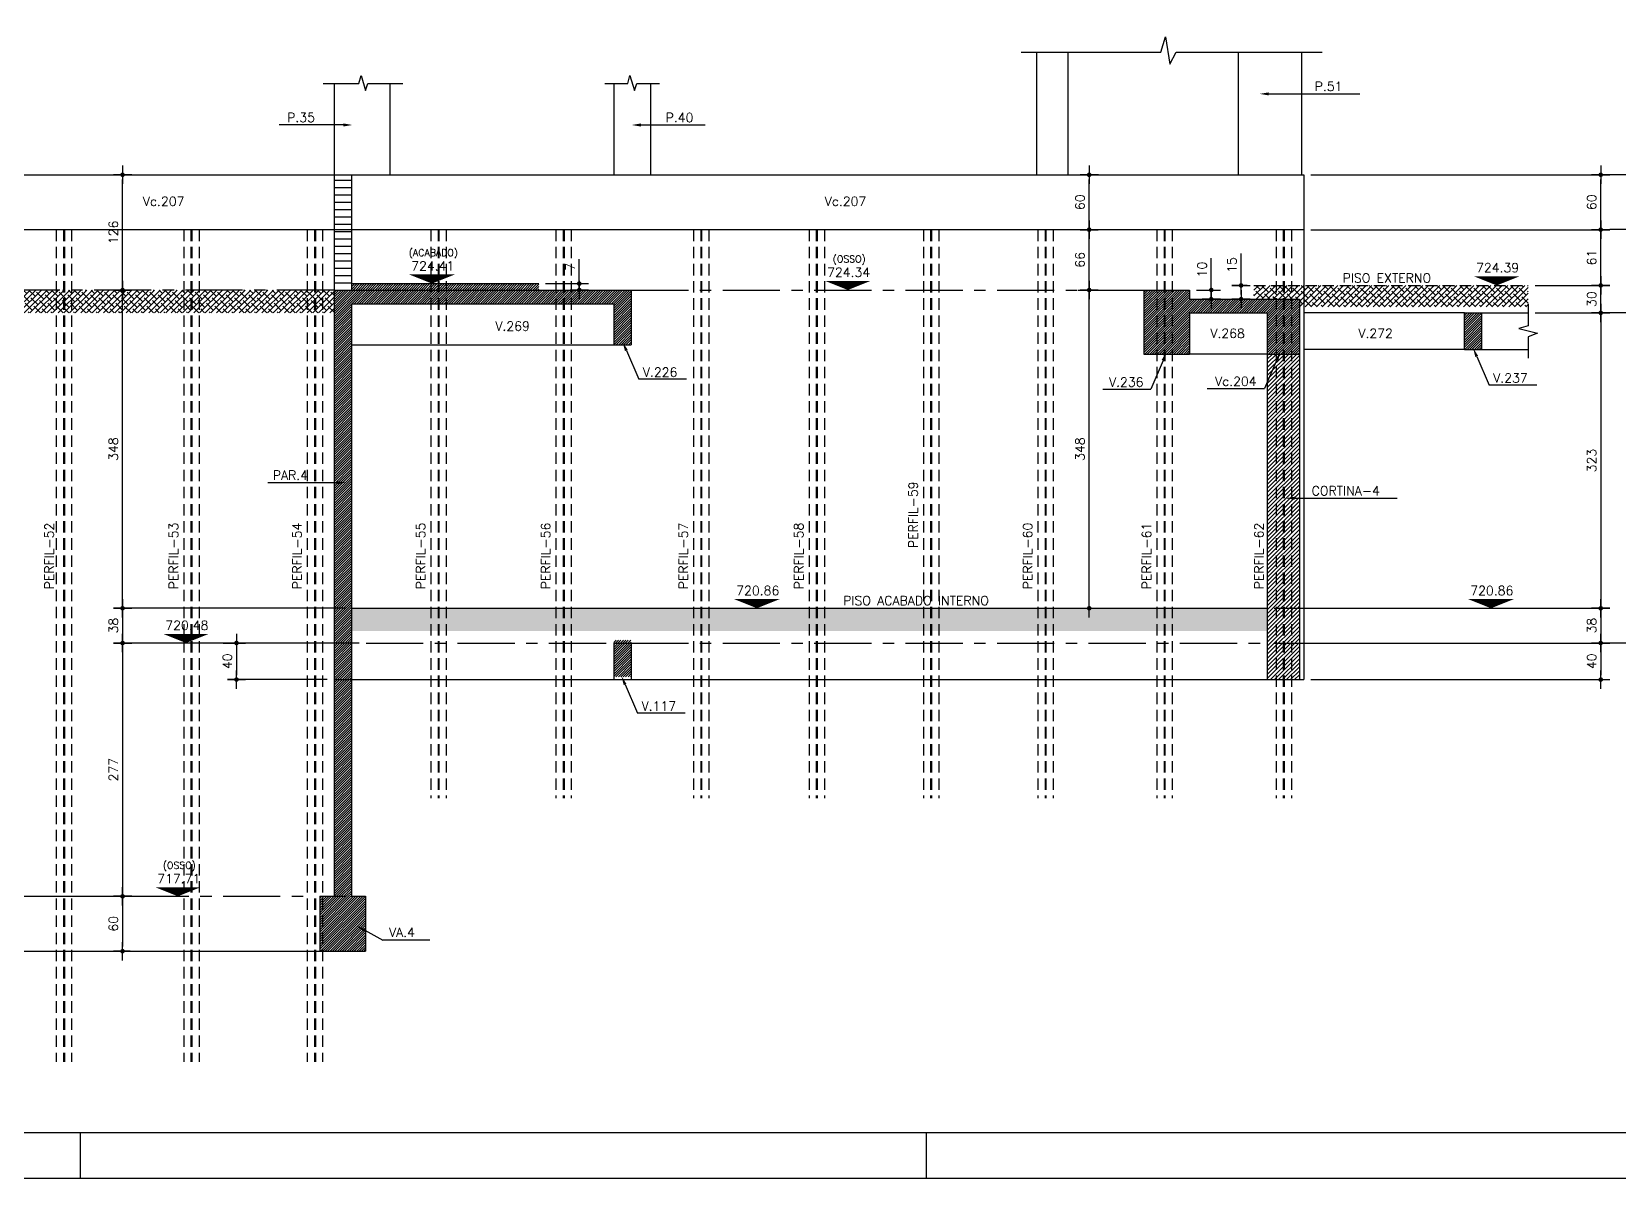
# Model space of a CAD drawing. Header units: inches. Extents: x 0 to 5940, y 0 to 4205.
# Drawn here: x 2187 to 3921, y 0 to 1254 of the extents above; entities that cross this region are included whole.
import ezdxf
from ezdxf.enums import TextEntityAlignment as Align

# ---------------------------------------------------------------- set-up
doc = ezdxf.new("R2010")
doc.units = ezdxf.units.IN
doc.header["$LTSCALE"] = 50
doc.header["$MEASUREMENT"] = 0
doc.linetypes.add('CENTER', pattern=[2, 1.25, -0.25, 0.25, -0.25])
doc.linetypes.add('HIDDEN', pattern=[0.375, 0.25, -0.125])
for name, color, linetype in [('ATERRO', 253, 'Continuous'), ('COTA', 6, 'Continuous'), ('FOLHA', 7, 'Continuous'), ('NIVEL', 3, 'Continuous'), ('TEXTO', 3, 'Continuous'), ('TEXTO_PERFIL', 4, 'Continuous'), ('VISTAS', 2, 'Continuous')]:
    doc.layers.add(name, color=color, linetype=linetype)
doc.styles.add('060CL', font='simplex.shx', dxfattribs={"height": 11.25})
doc.styles.add('ROMANS', font='romans.shx')
doc.dimstyles.new('COTA_50', dxfattribs={"dimscale": 5, "dimtxt": 2, "dimasz": 1, "dimexe": 2, "dimexo": 1.5, "dimgap": 1, "dimtad": 1, "dimzin": 12, "dimdsep": 46, "dimtxsty": 'ROMANS', "dimblk1": 'COTA', "dimblk2": 'COTA', "dimsah": 1, "dimcen": -4, "dimdle": 1.5, "dimclrd": 6, "dimclre": 6, "dimclrt": 3, "dimadec": 0, "dimazin": 0, "dimtfac": 1, "dimtofl": 0, "dimtmove": 0, "dimatfit": 3, "dimldrblk": 'COTA', "dimfxl": 1, "dimtolj": 1, "dimtzin": 12, "dimarcsym": 0})
pattern_1 = [(45, (-2437.6536, 4841.7864), (-1.3258252, 1.3258252), [])]

# ---------------------------------------------------------------- blocks, each defined once
blk = doc.blocks.new('COTA')
at = {"layer": 'COTA'}
for p, q in [((2, 0), (-2, 0)), ((0, -2), (0, 2))]:
    blk.add_line(p, q, dxfattribs=at)
at = {"layer": 'COTA', "const_width": 0.5}
blk.add_lwpolyline([(-0.25, 0, 1), (0.25, 0, 1)], format="xyb", close=True, dxfattribs=at)
blk = doc.blocks.new('*D41')
at = {"layer": 'COTA', "color": 6, "lineweight": -2, "transparency": 16777216}
for p, q in [((3830.4, 976.3), (3912.3, 976.3)), ((3902.3, 951.3), (3902.3, 971.3)), ((3830.4, 946.3), (3912.3, 946.3))]:
    blk.add_line(p, q, dxfattribs=at)
at = {"layer": 'Defpoints', "color": 0, "transparency": 16777216}
for p in [(3822.9, 976.3), (3902.3, 976.3), (3822.9, 946.3)]:
    blk.add_point(p, dxfattribs=at)
at = {"layer": 'COTA', "color": 6, "lineweight": -2, "transparency": 16777216, "xscale": 5, "yscale": 5, "zscale": 5}
for p, rotation in [((3902.3, 976.3), 90), ((3902.3, 946.3), 270)]:
    blk.add_blockref('COTA', p, dxfattribs=dict(at, rotation=rotation))
at = {"layer": 'COTA', "color": 3, "transparency": 16777216, "insert": (3892.3, 961.3), "char_height": 10, "attachment_point": 5, "rotation": 90, "style": 'ROMANS'}
blk.add_mtext('\\A1;30', dxfattribs=at)
blk = doc.blocks.new('*D42')
at = {"layer": 'COTA', "color": 6, "lineweight": -2, "transparency": 16777216}
for p, q in [((3830.4, 946.3), (3912.3, 946.3)), ((3902.3, 941.3), (3902.3, 628.3)), ((3545.2, 623.3), (3912.3, 623.3))]:
    blk.add_line(p, q, dxfattribs=at)
at = {"layer": 'Defpoints', "color": 0, "transparency": 16777216}
for p in [(3822.9, 946.3), (3537.7, 623.3), (3902.3, 623.3)]:
    blk.add_point(p, dxfattribs=at)
at = {"layer": 'COTA', "color": 6, "lineweight": -2, "transparency": 16777216, "xscale": 5, "yscale": 5, "zscale": 5}
for p, rotation in [((3902.3, 946.3), 90), ((3902.3, 623.3), 270)]:
    blk.add_blockref('COTA', p, dxfattribs=dict(at, rotation=rotation))
at = {"layer": 'COTA', "color": 3, "transparency": 16777216, "insert": (3892.3, 784.8), "char_height": 10, "attachment_point": 5, "rotation": 90, "style": 'ROMANS'}
blk.add_mtext('\\A1;323', dxfattribs=at)
blk = doc.blocks.new('*D43')
at = {"layer": 'COTA', "color": 6, "lineweight": -2, "transparency": 16777216}
for p, q in [((3545.2, 623.3), (3912.3, 623.3)), ((3902.3, 618.3), (3902.3, 590.3)), ((3545.2, 585.3), (3912.3, 585.3))]:
    blk.add_line(p, q, dxfattribs=at)
at = {"layer": 'Defpoints', "color": 0, "transparency": 16777216}
for p in [(3537.7, 623.3), (3537.7, 585.3), (3902.3, 585.3)]:
    blk.add_point(p, dxfattribs=at)
at = {"layer": 'COTA', "color": 6, "lineweight": -2, "transparency": 16777216, "xscale": 5, "yscale": 5, "zscale": 5}
for p, rotation in [((3902.3, 623.3), 90), ((3902.3, 585.3), 270)]:
    blk.add_blockref('COTA', p, dxfattribs=dict(at, rotation=rotation))
at = {"layer": 'COTA', "color": 3, "transparency": 16777216, "insert": (3892.3, 604.3), "char_height": 10, "attachment_point": 5, "rotation": 90, "style": 'ROMANS'}
blk.add_mtext('\\A1;38', dxfattribs=at)
blk = doc.blocks.new('*D44')
at = {"layer": 'COTA', "color": 6, "lineweight": -2, "transparency": 16777216}
for p, q in [((3545.2, 585.3), (3912.3, 585.3)), ((3902.3, 580.3), (3902.3, 550.3)), ((3585.2, 545.3), (3912.3, 545.3))]:
    blk.add_line(p, q, dxfattribs=at)
at = {"layer": 'Defpoints', "color": 0, "transparency": 16777216}
for p in [(3537.7, 585.3), (3577.7, 545.3), (3902.3, 545.3)]:
    blk.add_point(p, dxfattribs=at)
at = {"layer": 'COTA', "color": 6, "lineweight": -2, "transparency": 16777216, "xscale": 5, "yscale": 5, "zscale": 5}
for p, rotation in [((3902.3, 585.3), 90), ((3902.3, 545.3), 270)]:
    blk.add_blockref('COTA', p, dxfattribs=dict(at, rotation=rotation))
at = {"layer": 'COTA', "color": 3, "transparency": 16777216, "insert": (3892.3, 565.3), "char_height": 10, "attachment_point": 5, "rotation": 90, "style": 'ROMANS'}
blk.add_mtext('\\A1;40', dxfattribs=at)
blk = doc.blocks.new('*D45')
at = {"layer": 'COTA', "color": 6, "lineweight": -2, "transparency": 16777216}
for p, q in [((3476.4, 976.3), (3476.4, 1006.1)), ((3460.2, 971.3), (3486.4, 971.3)), ((3476.4, 956.3), (3476.4, 951.3)), ((3477.9, 961.3), (3486.4, 961.3))]:
    blk.add_line(p, q, dxfattribs=at)
at = {"layer": 'Defpoints', "color": 0, "transparency": 16777216}
for p in [(3452.7, 971.3), (3470.4, 961.3), (3476.4, 971.3)]:
    blk.add_point(p, dxfattribs=at)
at = {"layer": 'COTA', "color": 6, "lineweight": -2, "transparency": 16777216, "xscale": 5, "yscale": 5, "zscale": 5}
for p, rotation in [((3476.4, 971.3), 270), ((3476.4, 961.3), 90)]:
    blk.add_blockref('COTA', p, dxfattribs=dict(at, rotation=rotation))
at = {"layer": 'COTA', "color": 3, "transparency": 16777216, "insert": (3466.4, 993.7), "char_height": 10, "attachment_point": 5, "rotation": 90, "style": 'ROMANS'}
blk.add_mtext('\\A1;10', dxfattribs=at)
blk = doc.blocks.new('*D50')
at = {"layer": 'COTA', "color": 6, "lineweight": -2, "transparency": 16777216}
for p, q in [((3509, 981.3), (3509, 1011.1)), ((3515.6, 976.3), (3499, 976.3)), ((3509, 956.3), (3509, 951.3)), ((3515.7, 961.3), (3519, 961.3))]:
    blk.add_line(p, q, dxfattribs=at)
at = {"layer": 'Defpoints', "color": 0, "transparency": 16777216}
for p in [(3509, 976.3), (3523.1, 976.3), (3508.2, 961.3)]:
    blk.add_point(p, dxfattribs=at)
at = {"layer": 'COTA', "color": 6, "lineweight": -2, "transparency": 16777216, "xscale": 5, "yscale": 5, "zscale": 5}
for p, rotation in [((3509, 976.3), 270), ((3509, 961.3), 90)]:
    blk.add_blockref('COTA', p, dxfattribs=dict(at, rotation=rotation))
at = {"layer": 'COTA', "color": 3, "transparency": 16777216, "insert": (3499, 998.7), "char_height": 10, "attachment_point": 5, "rotation": 90, "style": 'ROMANS'}
blk.add_mtext('\\A1;15', dxfattribs=at)
blk = doc.blocks.new('*D51')
at = {"layer": 'COTA', "color": 6, "lineweight": -2, "transparency": 16777216}
for p, q in [((3330.7, 971.3), (3352.9, 971.3)), ((3342.9, 628.3), (3342.9, 966.3)), ((3330.7, 623.3), (3352.9, 623.3))]:
    blk.add_line(p, q, dxfattribs=at)
at = {"layer": 'Defpoints', "color": 0, "transparency": 16777216}
for p in [(3323.2, 971.3), (3342.9, 971.3), (3323.2, 623.3)]:
    blk.add_point(p, dxfattribs=at)
at = {"layer": 'COTA', "color": 6, "lineweight": -2, "transparency": 16777216, "xscale": 5, "yscale": 5, "zscale": 5}
for p, rotation in [((3342.9, 971.3), 90), ((3342.9, 623.3), 270)]:
    blk.add_blockref('COTA', p, dxfattribs=dict(at, rotation=rotation))
at = {"layer": 'COTA', "color": 3, "transparency": 16777216, "insert": (3332.9, 797.3), "char_height": 10, "attachment_point": 5, "rotation": 90, "style": 'ROMANS'}
blk.add_mtext('\\A1;348', dxfattribs=at)
blk = doc.blocks.new('*D52')
at = {"layer": 'COTA', "color": 6, "lineweight": -2, "transparency": 16777216}
for p, q in [((3347.6, 1037.3), (3332.9, 1037.3)), ((3342.9, 976.3), (3342.9, 1032.3)), ((3347.6, 971.3), (3332.9, 971.3))]:
    blk.add_line(p, q, dxfattribs=at)
at = {"layer": 'Defpoints', "color": 0, "transparency": 16777216}
for p in [(3342.9, 1037.3), (3355.1, 1037.3), (3355.1, 971.3)]:
    blk.add_point(p, dxfattribs=at)
at = {"layer": 'COTA', "color": 6, "lineweight": -2, "transparency": 16777216, "xscale": 5, "yscale": 5, "zscale": 5}
for p, rotation in [((3342.9, 1037.3), 90), ((3342.9, 971.3), 270)]:
    blk.add_blockref('COTA', p, dxfattribs=dict(at, rotation=rotation))
at = {"layer": 'COTA', "color": 3, "transparency": 16777216, "insert": (3332.9, 1004.3), "char_height": 10, "attachment_point": 5, "rotation": 90, "style": 'ROMANS'}
blk.add_mtext('\\A1;66', dxfattribs=at)
blk = doc.blocks.new('*D53')
at = {"layer": 'COTA', "color": 6, "lineweight": -2, "transparency": 16777216}
for p, q in [((3353, 1097.3), (3332.9, 1097.3)), ((3342.9, 1042.3), (3342.9, 1092.3)), ((3353, 1037.3), (3332.9, 1037.3))]:
    blk.add_line(p, q, dxfattribs=at)
at = {"layer": 'Defpoints', "color": 0, "transparency": 16777216}
for p in [(3342.9, 1097.3), (3360.5, 1097.3), (3360.5, 1037.3)]:
    blk.add_point(p, dxfattribs=at)
at = {"layer": 'COTA', "color": 6, "lineweight": -2, "transparency": 16777216, "xscale": 5, "yscale": 5, "zscale": 5}
for p, rotation in [((3342.9, 1097.3), 90), ((3342.9, 1037.3), 270)]:
    blk.add_blockref('COTA', p, dxfattribs=dict(at, rotation=rotation))
at = {"layer": 'COTA', "color": 3, "transparency": 16777216, "insert": (3332.9, 1067.3), "char_height": 10, "attachment_point": 5, "rotation": 90, "style": 'ROMANS'}
blk.add_mtext('\\A1;60', dxfattribs=at)
blk = doc.blocks.new('*D46')
at = {"layer": 'COTA', "color": 6, "lineweight": -2, "transparency": 16777216}
for p, q in [((3585.2, 1037.3), (3912.3, 1037.3)), ((3902.3, 981.3), (3902.3, 1032.3)), ((3830.4, 976.3), (3912.3, 976.3))]:
    blk.add_line(p, q, dxfattribs=at)
at = {"layer": 'Defpoints', "color": 0, "transparency": 16777216}
for p in [(3577.7, 1037.3), (3902.3, 1037.3), (3822.9, 976.3)]:
    blk.add_point(p, dxfattribs=at)
at = {"layer": 'COTA', "color": 6, "lineweight": -2, "transparency": 16777216, "xscale": 5, "yscale": 5, "zscale": 5}
for p, rotation in [((3902.3, 1037.3), 90), ((3902.3, 976.3), 270)]:
    blk.add_blockref('COTA', p, dxfattribs=dict(at, rotation=rotation))
at = {"layer": 'COTA', "color": 3, "transparency": 16777216, "insert": (3892.3, 1006.8), "char_height": 10, "attachment_point": 5, "rotation": 90, "style": 'ROMANS'}
blk.add_mtext('\\A1;61', dxfattribs=at)
blk = doc.blocks.new('*D47')
at = {"layer": 'COTA', "color": 6, "lineweight": -2, "transparency": 16777216}
for p, q in [((3585.2, 1097.3), (3912.3, 1097.3)), ((3902.3, 1042.3), (3902.3, 1092.3)), ((3585.2, 1037.3), (3912.3, 1037.3))]:
    blk.add_line(p, q, dxfattribs=at)
at = {"layer": 'Defpoints', "color": 0, "transparency": 16777216}
for p in [(3577.7, 1097.3), (3902.3, 1097.3), (3577.7, 1037.3)]:
    blk.add_point(p, dxfattribs=at)
at = {"layer": 'COTA', "color": 6, "lineweight": -2, "transparency": 16777216, "xscale": 5, "yscale": 5, "zscale": 5}
for p, rotation in [((3902.3, 1097.3), 90), ((3902.3, 1037.3), 270)]:
    blk.add_blockref('COTA', p, dxfattribs=dict(at, rotation=rotation))
at = {"layer": 'COTA', "color": 3, "transparency": 16777216, "insert": (3892.3, 1067.3), "char_height": 10, "attachment_point": 5, "rotation": 90, "style": 'ROMANS'}
blk.add_mtext('\\A1;60', dxfattribs=at)
blk = doc.blocks.new('*D103')
at = {"layer": 'COTA', "color": 6, "lineweight": -2, "transparency": 16777216}
for p, q in [((2785.3, 983.3), (2785.3, 1005)), ((2748.5, 978.3), (2795.3, 978.3)), ((2777.8, 971.3), (2775.3, 971.3)), ((2785.3, 966.3), (2785.3, 961.3))]:
    blk.add_line(p, q, dxfattribs=at)
at = {"layer": 'Defpoints', "color": 0, "transparency": 16777216}
for p in [(2741, 978.3), (2785.3, 978.3), (2785.3, 971.3)]:
    blk.add_point(p, dxfattribs=at)
at = {"layer": 'COTA', "color": 6, "lineweight": -2, "transparency": 16777216, "xscale": 5, "yscale": 5, "zscale": 5}
for p, rotation in [((2785.3, 978.3), 270), ((2785.3, 971.3), 90)]:
    blk.add_blockref('COTA', p, dxfattribs=dict(at, rotation=rotation))
at = {"layer": 'COTA', "color": 3, "transparency": 16777216, "insert": (2775.3, 996.6), "char_height": 10, "attachment_point": 5, "rotation": 90, "style": 'ROMANS'}
blk.add_mtext('\\A1;7', dxfattribs=at)
blk = doc.blocks.new('*D131')
at = {"layer": 'COTA', "color": 6, "lineweight": -2, "transparency": 16777216}
for p, q in [((2529.3, 623.3), (2275.9, 623.3)), ((2285.9, 618.3), (2285.9, 590.3)), ((2544.7, 585.3), (2275.9, 585.3))]:
    blk.add_line(p, q, dxfattribs=at)
at = {"layer": 'Defpoints', "color": 0, "transparency": 16777216}
for p in [(2536.8, 623.3), (2285.9, 585.3), (2552.2, 585.3)]:
    blk.add_point(p, dxfattribs=at)
at = {"layer": 'COTA', "color": 6, "lineweight": -2, "transparency": 16777216, "xscale": 5, "yscale": 5, "zscale": 5}
for p, rotation in [((2285.9, 623.3), 90), ((2285.9, 585.3), 270)]:
    blk.add_blockref('COTA', p, dxfattribs=dict(at, rotation=rotation))
at = {"layer": 'COTA', "color": 3, "transparency": 16777216, "insert": (2275.9, 604.3), "char_height": 10, "attachment_point": 5, "rotation": 90, "style": 'ROMANS'}
blk.add_mtext('\\A1;38', dxfattribs=at)
blk = doc.blocks.new('*D132')
at = {"layer": 'COTA', "color": 6, "lineweight": -2, "transparency": 16777216}
for p, q in [((2396, 585.3), (2420.5, 585.3)), ((2410.5, 580.3), (2410.5, 550.3)), ((2509.7, 545.3), (2400.5, 545.3))]:
    blk.add_line(p, q, dxfattribs=at)
at = {"layer": 'Defpoints', "color": 0, "transparency": 16777216}
for p in [(2388.5, 585.3), (2410.5, 545.3), (2517.2, 545.3)]:
    blk.add_point(p, dxfattribs=at)
at = {"layer": 'COTA', "color": 6, "lineweight": -2, "transparency": 16777216, "xscale": 5, "yscale": 5, "zscale": 5}
for p, rotation in [((2410.5, 585.3), 90), ((2410.5, 545.3), 270)]:
    blk.add_blockref('COTA', p, dxfattribs=dict(at, rotation=rotation))
at = {"layer": 'COTA', "color": 3, "transparency": 16777216, "insert": (2400.5, 565.3), "char_height": 10, "attachment_point": 5, "rotation": 90, "style": 'ROMANS'}
blk.add_mtext('\\A1;40', dxfattribs=at)
blk = doc.blocks.new('*D148')
at = {"layer": 'COTA', "color": 6, "lineweight": -2, "transparency": 16777216}
for p, q in [((2297.4, 585.3), (2275.9, 585.3)), ((2285.9, 580.3), (2285.9, 313.3)), ((2074.2, 308.3), (2295.9, 308.3))]:
    blk.add_line(p, q, dxfattribs=at)
at = {"layer": 'Defpoints', "color": 0, "transparency": 16777216}
for p in [(2304.9, 585.3), (2066.7, 308.3), (2285.9, 308.3)]:
    blk.add_point(p, dxfattribs=at)
at = {"layer": 'COTA', "color": 6, "lineweight": -2, "transparency": 16777216, "xscale": 5, "yscale": 5, "zscale": 5}
for p, rotation in [((2285.9, 585.3), 90), ((2285.9, 308.3), 270)]:
    blk.add_blockref('COTA', p, dxfattribs=dict(at, rotation=rotation))
at = {"layer": 'COTA', "color": 3, "transparency": 16777216, "insert": (2275.9, 446.8), "char_height": 10, "attachment_point": 5, "rotation": 90, "style": 'ROMANS'}
blk.add_mtext('\\A1;277', dxfattribs=at)
blk = doc.blocks.new('*D149')
at = {"layer": 'COTA', "color": 6, "lineweight": -2, "transparency": 16777216}
for p, q in [((2294.2, 308.3), (2275.9, 308.3)), ((2285.9, 303.3), (2285.9, 253.3)), ((2294.2, 248.3), (2275.9, 248.3))]:
    blk.add_line(p, q, dxfattribs=at)
at = {"layer": 'Defpoints', "color": 0, "transparency": 16777216}
for p in [(2301.7, 308.3), (2285.9, 248.3), (2301.7, 248.3)]:
    blk.add_point(p, dxfattribs=at)
at = {"layer": 'COTA', "color": 6, "lineweight": -2, "transparency": 16777216, "xscale": 5, "yscale": 5, "zscale": 5}
for p, rotation in [((2285.9, 308.3), 90), ((2285.9, 248.3), 270)]:
    blk.add_blockref('COTA', p, dxfattribs=dict(at, rotation=rotation))
at = {"layer": 'COTA', "color": 3, "transparency": 16777216, "insert": (2275.9, 278.3), "char_height": 10, "attachment_point": 5, "rotation": 90, "style": 'ROMANS'}
blk.add_mtext('\\A1;60', dxfattribs=at)
blk = doc.blocks.new('*D150')
at = {"layer": 'COTA', "color": 6, "lineweight": -2, "transparency": 16777216}
for p, q in [((2292.4, 971.3), (2275.9, 971.3)), ((2285.9, 628.3), (2285.9, 966.3)), ((2292.4, 623.3), (2275.9, 623.3))]:
    blk.add_line(p, q, dxfattribs=at)
at = {"layer": 'Defpoints', "color": 0, "transparency": 16777216}
for p in [(2285.9, 971.3), (2299.9, 971.3), (2299.9, 623.3)]:
    blk.add_point(p, dxfattribs=at)
at = {"layer": 'COTA', "color": 6, "lineweight": -2, "transparency": 16777216, "xscale": 5, "yscale": 5, "zscale": 5}
for p, rotation in [((2285.9, 971.3), 90), ((2285.9, 623.3), 270)]:
    blk.add_blockref('COTA', p, dxfattribs=dict(at, rotation=rotation))
at = {"layer": 'COTA', "color": 3, "transparency": 16777216, "insert": (2275.9, 797.3), "char_height": 10, "attachment_point": 5, "rotation": 90, "style": 'ROMANS'}
blk.add_mtext('\\A1;348', dxfattribs=at)
blk = doc.blocks.new('*D151')
at = {"layer": 'COTA', "color": 6, "lineweight": -2, "transparency": 16777216}
for p, q in [((2290.5, 1097.3), (2275.9, 1097.3)), ((2285.9, 976.3), (2285.9, 1092.3)), ((2290.5, 971.3), (2275.9, 971.3))]:
    blk.add_line(p, q, dxfattribs=at)
at = {"layer": 'Defpoints', "color": 0, "transparency": 16777216}
for p in [(2285.9, 1097.3), (2298, 1097.3), (2298, 971.3)]:
    blk.add_point(p, dxfattribs=at)
at = {"layer": 'COTA', "color": 6, "lineweight": -2, "transparency": 16777216, "xscale": 5, "yscale": 5, "zscale": 5}
for p, rotation in [((2285.9, 1097.3), 90), ((2285.9, 971.3), 270)]:
    blk.add_blockref('COTA', p, dxfattribs=dict(at, rotation=rotation))
at = {"layer": 'COTA', "color": 3, "transparency": 16777216, "insert": (2275.9, 1034.3), "char_height": 10, "attachment_point": 5, "rotation": 90, "style": 'ROMANS'}
blk.add_mtext('\\A1;126', dxfattribs=at)

msp = doc.modelspace()

# ---------------------------------------------------------------- hatches: boundary and pattern name
at = {"layer": 'ATERRO'}
h = msp.add_hatch(dxfattribs=at)
h.set_pattern_fill('ANSI38', color=256, scale=35)
h.set_pattern_definition([(45, (-2437.6536, 4841.7864), (-3.0935922, 3.0935922), []), (135, (-2437.6536, 4841.7864), (-9.2807765, 3.0935922), [10.9375, -6.5625])])
h.paths.add_polyline_path([(3822.943, 976.309), (3523.068, 976.309), (3523.068, 961.309), (3572.708, 961.309), (3572.708, 952.862), (3822.943, 952.862), (3822.943, 956.202)])
h = msp.add_hatch(dxfattribs=at)
h.set_pattern_fill('ANSI38', color=256, scale=35)
h.set_pattern_definition([(45, (-2437.6536, 4775.7864), (-3.0935922, 3.0935922), []), (135, (-2437.6536, 4775.7864), (-9.2807765, 3.0935922), [10.9375, -6.5625])])
h.paths.add_polyline_path([(2517.208, 971.309), (2051.208, 971.309), (2051.208, 946.309), (2517.208, 946.309)])
h = msp.add_hatch(dxfattribs=at)
h.set_pattern_fill('ANSI38', color=256, scale=35)
h.set_pattern_definition([(45, (-2437.6536, 4836.7864), (-3.0935922, 3.0935922), []), (135, (-2437.6536, 4836.7864), (-9.2807765, 3.0935922), [10.9375, -6.5625])])
h.paths.add_polyline_path([(3537.708, 623.309), (2536.208, 623.309), (2536.208, 598.309), (3537.708, 598.309)])
at = {"layer": 'VISTAS'}
h = msp.add_hatch(dxfattribs=at)
h.set_pattern_fill('ANSI31', color=253, scale=15)
h.set_pattern_definition([(45, (-30538.57, 9297.431), (-1.32582521, 1.32582521), [])])
h.paths.add_polyline_path([(2740.97, 978.309), (2536.208, 978.309), (2536.208, 971.309), (2740.97, 971.309)])
h = msp.add_hatch(dxfattribs=at)
h.set_pattern_fill('ANSI31', color=252, scale=15)
h.paths.add_polyline_path([(2517.208, 308.309), (2536.208, 308.309), (2536.208, 956.309), (2823.208, 956.309), (2823.208, 911.309), (2842.208, 911.309), (2842.208, 971.309), (2517.208, 971.309)])
h = msp.add_hatch(dxfattribs=at)
h.set_pattern_fill('ANSI31', color=252, scale=15)
h.set_pattern_definition(pattern_1)
h.paths.add_polyline_path([(3572.708, 961.309), (3452.708, 961.309), (3452.708, 971.309), (3402.708, 971.309), (3402.708, 901.309), (3452.708, 901.309), (3452.708, 946.309), (3537.708, 946.309), (3537.708, 901.309), (3572.708, 901.309)])
h = msp.add_hatch(dxfattribs=at)
h.set_pattern_fill('ANSI31', color=252, scale=15)
h.set_pattern_definition(pattern_1)
h.paths.add_polyline_path([(3772.243, 946.309), (3753.243, 946.309), (3753.243, 906.309), (3772.243, 906.309)])
h = msp.add_hatch(dxfattribs=at)
h.set_pattern_fill('ANSI31', color=253, scale=25)
h.set_pattern_definition([(45, (-2437.6536, 4841.7864), (-2.2097087, 2.2097087), [])])
h.paths.add_polyline_path([(3537.708, 545.309), (3572.708, 545.309), (3572.708, 901.309), (3537.708, 901.309)])
h = msp.add_hatch(dxfattribs=at)
h.set_pattern_fill('ANSI31', color=252, scale=15)
h.set_pattern_definition(pattern_1)
h.paths.add_polyline_path([(2842.208, 588.309), (2823.208, 588.309), (2823.208, 548.309), (2842.208, 548.309)])
h = msp.add_hatch(dxfattribs=at)
h.set_pattern_fill('ANSI31', color=252, scale=15)
h.paths.add_polyline_path([(2551.708, 308.309), (2536.208, 308.309), (2517.208, 308.309), (2501.708, 308.309), (2501.708, 248.309), (2551.708, 248.309)])

# ---------------------------------------------------------------- linework, layer by layer
at = {"layer": 'COTA'}
for p, q in [((3991.385, 1097.309), (3912.298, 1097.309)), ((3991.385, 1037.309), (3912.298, 1037.309)), ((3991.385, 946.309), (3912.298, 946.309)), ((3991.385, 585.309), (3912.298, 585.309))]:
    msp.add_line(p, q, dxfattribs=at)
at = {"layer": 'COTA', "linetype": 'CENTER'}
for p, q in [((2517.208, 971.309), (2051.208, 971.309)), ((2842.208, 971.309), (3402.708, 971.309)), ((2552.208, 585.309), (2823.208, 585.309)), ((2842.208, 585.309), (3537.708, 585.309)), ((2295.898, 308.309), (2495.104, 308.309))]:
    msp.add_line(p, q, dxfattribs=at)
at = {"layer": 'FOLHA', "color": 1}
msp.add_line((125, 50), (5895, 50), dxfattribs=at)
at = {"layer": 'FOLHA'}
for p, q in [((2240, 0), (2240, 50)), ((3165, 0), (3165, 50))]:
    msp.add_line(p, q, dxfattribs=at)
msp.add_lwpolyline([(0, 4205), (0, 0), (5940, 0), (5940, 4205)], close=True, dxfattribs=at)
at = {"layer": 'NIVEL', "color": 1}
for points in [[(2624.269, 978.309, 0, 50, 0), (2624.269, 988.309, 50, 50, 0)], [(3078.969, 971.309, 0, 50, 0), (3078.969, 981.309, 50, 50, 0)], [(3788.604, 976.309, 0, 50, 0), (3788.604, 986.309, 50, 50, 0)], [(2979.592, 623.309, 0, 50, 0), (2979.592, 633.309, 50, 50, 0)], [(3782.315, 623.309, 0, 50, 0), (3782.315, 633.309, 50, 50, 0)], [(2355.343, 585.309, 0, 50, 0), (2355.343, 595.309, 50, 50, 0)], [(2346.458, 308.309, 0, 50, 0), (2346.458, 318.309, 50, 50, 0)]]:
    msp.add_lwpolyline(points, format="xyseb", dxfattribs=at)
at = {"layer": 'TEXTO', "color": 8}
for p, q in [((3539.337, 1185.769), (3638.864, 1185.769)), ((2527.26, 1151.769), (2457.11, 1151.769)), ((2852.667, 1151.769), (2922.817, 1151.769)), ((2836.81, 905.128), (2850.29, 873.705)), ((3423.638, 894.236), (3410.159, 862.813)), ((3548.184, 895.029), (3534.704, 863.606)), ((3766.678, 898.647), (3780.157, 867.224)), ((2902.548, 873.705), (2850.29, 873.705)), ((3357.901, 862.813), (3410.159, 862.813)), ((3471.88, 863.606), (3534.704, 863.606)), ((3832.415, 867.224), (3780.157, 867.224)), ((2520.064, 760.621), (2444.637, 760.621)), ((3567.605, 743.585), (3679.765, 743.585)), ((2835.423, 539.915), (2848.902, 508.492)), ((2901.16, 508.492), (2848.902, 508.492)), ((2550.706, 271.122), (2570.689, 260.275)), ((2621.819, 260.275), (2570.689, 260.275))]:
    msp.add_line(p, q, dxfattribs=at)
for points in [[(3539.337, 1184.102), (3539.337, 1187.436), (3529.337, 1185.769)], [(2527.26, 1150.102), (2527.26, 1153.436), (2537.26, 1151.769)], [(2852.667, 1150.102), (2852.667, 1153.436), (2842.667, 1151.769)], [(2838.342, 905.785), (2835.279, 904.471), (2832.868, 914.318)], [(3422.106, 894.893), (3425.17, 893.579), (3427.58, 903.426)], [(3546.652, 895.686), (3549.715, 894.372), (3552.126, 904.219)], [(3768.209, 899.304), (3765.146, 897.99), (3762.735, 907.837)], [(2520.064, 758.955), (2520.064, 762.288), (2530.064, 760.621)], [(3567.605, 741.918), (3567.605, 745.251), (3557.605, 743.585)], [(2836.955, 540.572), (2833.891, 539.258), (2831.481, 549.105)], [(2551.501, 272.587), (2549.91, 269.657), (2541.917, 275.893)]]:
    msp.add_solid(points, dxfattribs=at)
at = {"layer": 'VISTAS', "color": 8}
for p, q in [((3421.412, 1231.309), (3426.199, 1248.317)), ((3426.199, 1248.317), (3431.24, 1218.117)), ((3268.618, 1231.309), (3421.412, 1231.309)), ((3319.653, 1231.309), (3319.653, 1097.309)), ((3431.24, 1218.117), (3438.015, 1231.309)), ((3438.015, 1231.309), (3597.673, 1231.309)), ((3505.949, 1231.309), (3505.949, 1097.309)), ((2505.391, 1197.309), (2544.317, 1197.309)), ((2544.317, 1197.309), (2546.657, 1206.004)), ((2546.657, 1206.004), (2551.698, 1189.496)), ((2551.698, 1189.496), (2554.067, 1197.309)), ((2554.067, 1197.309), (2592.484, 1197.309)), ((2813.206, 1197.309), (2838.361, 1197.309)), ((2838.361, 1197.309), (2840.701, 1206.004)), ((2840.701, 1206.004), (2845.742, 1189.496)), ((2845.742, 1189.496), (2848.111, 1197.309)), ((2848.111, 1197.309), (2873.208, 1197.309)), ((3822.943, 956.202), (3822.943, 932.051)), ((3822.943, 932.051), (3812.797, 929.121)), ((3812.797, 929.121), (3833.089, 924.044)), ((3833.089, 924.044), (3822.943, 920.151)), ((3822.943, 920.151), (3822.943, 896.681))]:
    msp.add_line(p, q, dxfattribs=at)
at = {"layer": 'VISTAS'}
for p, q in [((3285.208, 1231.309), (3285.208, 1097.309)), ((3575.208, 1231.309), (3575.208, 1097.309)), ((2517.208, 1197.309), (2517.208, 1097.309)), ((2578.208, 1197.309), (2578.208, 1097.309)), ((2823.208, 1197.309), (2823.208, 1097.309)), ((2863.208, 1197.309), (2863.208, 1097.309)), ((889.308, 1097.309), (3577.708, 1097.309)), ((3577.708, 1097.309), (3577.708, 545.309)), ((889.308, 1037.309), (3577.708, 1037.309)), ((3753.243, 946.309), (3577.708, 946.309)), ((3772.243, 946.309), (3822.943, 946.309)), ((2536.208, 911.309), (2823.208, 911.309)), ((3753.243, 906.309), (3577.708, 906.309)), ((3772.243, 906.309), (3822.943, 906.309)), ((3537.708, 901.309), (3452.708, 901.309)), ((3537.708, 901.309), (3537.708, 545.309)), ((3572.708, 901.309), (3572.708, 545.309)), ((2536.208, 623.309), (3537.708, 623.309)), ((2517.208, 545.309), (2552.208, 545.309)), ((2552.208, 545.309), (2823.208, 545.309)), ((2842.208, 545.309), (3537.708, 545.309)), ((3537.708, 545.309), (3572.708, 545.309)), ((3572.708, 545.309), (3577.708, 545.309)), ((2066.708, 248.309), (2501.708, 248.309))]:
    msp.add_line(p, q, dxfattribs=at)
at = {"layer": 'VISTAS', "color": 8, "linetype": 'Continuous'}
for p, q in [((2517.208, 1097.309), (2517.208, 971.309)), ((2536.208, 1097.309), (2536.208, 971.309)), ((2517.208, 1091.309), (2536.208, 1091.309)), ((2517.208, 1083.309), (2536.208, 1083.309)), ((2517.208, 1075.309), (2536.208, 1075.309)), ((2517.208, 1067.309), (2536.208, 1067.309)), ((2517.208, 1059.309), (2536.208, 1059.309)), ((2517.208, 1051.309), (2536.208, 1051.309)), ((2517.208, 1043.309), (2536.208, 1043.309)), ((2517.208, 1035.309), (2536.208, 1035.309)), ((2517.208, 1027.309), (2536.208, 1027.309)), ((2517.208, 1019.309), (2536.208, 1019.309)), ((2517.208, 1011.309), (2536.208, 1011.309)), ((2517.208, 1003.309), (2536.208, 1003.309)), ((2517.208, 995.309), (2536.208, 995.309)), ((2517.208, 987.309), (2536.208, 987.309)), ((2517.208, 979.309), (2536.208, 979.309))]:
    msp.add_line(p, q, dxfattribs=at)
at = {"layer": 'VISTAS', "color": 8, "linetype": 'HIDDEN'}
for p, q in [((2213.408, 1037.309), (2213.408, 127.156)), ((2221.264, 1037.309), (2221.264, 127.156)), ((2222.264, 1037.309), (2222.264, 127.156)), ((2230.119, 1037.309), (2230.119, 127.156)), ((2352.875, 1037.309), (2352.875, 127.156)), ((2360.73, 1037.309), (2360.73, 127.156)), ((2361.73, 1037.309), (2361.73, 127.156)), ((2369.586, 1037.309), (2369.586, 127.156)), ((2487.958, 1037.309), (2487.958, 127.156)), ((2495.814, 1037.309), (2495.814, 127.156)), ((2496.814, 1037.309), (2496.814, 127.156)), ((2504.669, 1037.309), (2504.669, 127.156)), ((2623.042, 1037.309), (2623.042, 415.467)), ((2630.897, 1037.309), (2630.897, 415.467)), ((2631.897, 1037.309), (2631.897, 415.467)), ((2639.752, 1037.309), (2639.752, 415.467)), ((2759.803, 1037.309), (2759.803, 415.467)), ((2767.659, 1037.309), (2767.659, 415.467)), ((2768.659, 1037.309), (2768.659, 415.467)), ((2776.514, 1037.309), (2776.514, 415.467)), ((2910.275, 1037.309), (2910.275, 415.467)), ((2918.13, 1037.309), (2918.13, 415.467)), ((2919.13, 1037.309), (2919.13, 415.467)), ((2926.986, 1037.309), (2926.986, 415.467)), ((3036.595, 1037.309), (3036.595, 415.467)), ((3044.451, 1037.309), (3044.451, 415.467)), ((3045.451, 1037.309), (3045.451, 415.467)), ((3053.306, 1037.309), (3053.306, 415.467)), ((3161.671, 1037.309), (3161.671, 415.467)), ((3169.527, 1037.309), (3169.527, 415.467)), ((3170.527, 1037.309), (3170.527, 415.467)), ((3178.382, 1037.309), (3178.382, 415.467)), ((3286.809, 1037.309), (3286.809, 415.467)), ((3294.664, 1037.309), (3294.664, 415.467)), ((3295.664, 1037.309), (3295.664, 415.467)), ((3303.52, 1037.309), (3303.52, 415.467)), ((3416.879, 1037.309), (3416.879, 415.467)), ((3424.734, 1037.309), (3424.734, 415.467)), ((3425.734, 1037.309), (3425.734, 415.467)), ((3433.589, 1037.309), (3433.589, 415.467)), ((3547.297, 1037.309), (3547.297, 415.467)), ((3555.152, 1037.309), (3555.152, 415.467)), ((3556.152, 1037.309), (3556.152, 415.467)), ((3564.008, 1037.309), (3564.008, 415.467))]:
    msp.add_line(p, q, dxfattribs=at)
at = {"layer": 'VISTAS', "color": 253}
msp.add_line((2536.208, 978.309), (2740.97, 978.309), dxfattribs=at)
at = {"layer": 'VISTAS', "color": 1, "linetype": 'HIDDEN'}
msp.add_line((3523.068, 976.309), (3822.943, 976.309), dxfattribs=at)
at = {"layer": 'VISTAS', "color": 1}
for p, q in [((2517.208, 971.309), (2517.208, 308.309)), ((2517.208, 971.309), (2842.208, 971.309)), ((2536.208, 956.309), (2823.208, 956.309)), ((2536.208, 956.309), (2536.208, 308.309)), ((2823.208, 956.309), (2823.208, 911.309)), ((2842.208, 971.309), (2842.208, 911.309)), ((3402.708, 971.309), (3402.708, 901.309)), ((3402.708, 971.309), (3452.708, 971.309)), ((3452.708, 971.309), (3452.708, 961.309)), ((3452.708, 961.309), (3572.708, 961.309)), ((3572.708, 961.309), (3572.708, 901.309)), ((3452.708, 946.309), (3452.708, 901.309)), ((3452.708, 946.309), (3537.708, 946.309)), ((3537.708, 946.309), (3537.708, 901.309)), ((3753.243, 946.309), (3772.243, 946.309)), ((2823.208, 911.309), (2842.208, 911.309)), ((3753.243, 906.309), (3772.243, 906.309)), ((3402.708, 901.309), (3452.708, 901.309)), ((3537.708, 901.309), (3572.708, 901.309)), ((2823.208, 585.309), (2823.208, 545.309)), ((2823.208, 585.309), (2842.208, 585.309)), ((2842.208, 585.309), (2842.208, 545.309)), ((2823.208, 545.309), (2842.208, 545.309)), ((2501.708, 308.309), (2517.208, 308.309)), ((2501.708, 308.309), (2501.708, 248.309)), ((2536.208, 308.309), (2551.708, 308.309)), ((2551.708, 308.309), (2551.708, 248.309)), ((2501.708, 248.309), (2551.708, 248.309))]:
    msp.add_line(p, q, dxfattribs=at)
at = {"layer": 'VISTAS', "color": 2, "linetype": 'HIDDEN'}
msp.add_line((2517.208, 308.309), (2536.208, 308.309), dxfattribs=at)
at = {"layer": 'VISTAS', "color": 1, "flags": 128}
for points in [[(3753.243, 906.309), (3753.243, 946.309)], [(3772.243, 906.309), (3772.243, 946.309)]]:
    msp.add_lwpolyline(points, dxfattribs=at)

# ---------------------------------------------------------------- texts
at = {"layer": 'NIVEL', "color": 4, "style": 'ROMANS'}
for s, p in [('(ACABADO)', (2625.802, 1008.466)), ('(OSSO)', (3080.503, 1001.466)), ('(OSSO)', (2347.992, 338.466))]:
    msp.add_text(s, height=7.5, dxfattribs=at).set_placement(p, align=Align.CENTER)
at = {"layer": 'NIVEL', "color": 3, "style": 'ROMANS'}
for s, p in [('724.41', (2625.157, 992.662)), ('724.34', (3079.857, 985.662)), ('724.39', (3789.492, 990.662)), ('720.86', (2980.48, 637.662)), ('720.86', (3783.203, 637.662)), ('720.48', (2356.231, 599.662)), ('717.71', (2347.346, 322.662))]:
    msp.add_text(s, height=10, dxfattribs=at).set_placement(p, align=Align.CENTER)
at = {"layer": 'TEXTO', "color": 3, "style": 'ROMANS'}
for s, p in [('P.51', (3589.444, 1188.942)), ('P.35', (2465.86, 1154.942)), ('P.40', (2879.781, 1154.942)), ('Vc.207', (2308.172, 1063.287)), ('Vc.207', (3053.766, 1063.287)), ('PISO EXTERNO', (3619.976, 979.429)), ('V.269', (2693.569, 926.815)), ('V.268', (3475.405, 918.925)), ('V.272', (3637.3, 918.925)), ('V.226', (2854.894, 876.505)), ('V.236', (3364.602, 865.613)), ('Vc.204', (3480.577, 866.405)), ('V.237', (3784.761, 870.023)), ('PAR.4', (2450.174, 763.795)), ('CORTINA-4', (3586.139, 746.758)), ('PISO ACABADO INTERNO', (3073.813, 626.689)), ('V.117', (2853.506, 511.292)), ('VA.4', (2577.327, 263.864))]:
    msp.add_text(s, height=10, dxfattribs=at).set_placement(p)
at = {"layer": 'TEXTO_PERFIL', "color": 3, "style": '060CL'}
for s, p in [('PERFIL-59', (3155.448, 689.117)), ('PERFIL-52', (2210.673, 643.996)), ('PERFIL-53', (2346.652, 643.996)), ('PERFIL-54', (2481.735, 643.996)), ('PERFIL-55', (2616.819, 643.996)), ('PERFIL-56', (2753.58, 643.996)), ('PERFIL-57', (2904.052, 643.996)), ('PERFIL-58', (3030.372, 643.996)), ('PERFIL-60', (3280.586, 643.996)), ('PERFIL-61', (3410.656, 643.996)), ('PERFIL-62', (3533.558, 643.996))]:
    msp.add_text(s, height=10, rotation=90, dxfattribs=at).set_placement(p)

# ---------------------------------------------------------------- dimensions: what is measured, and where the dimension line sits
at = {"layer": 'COTA'}
for base, p1, p2, picture, middle in [((2285.898, 1097.309), (2298.038, 971.309), (2298.038, 1097.309), '*D151', (2275.898, 1034.309)), ((3342.946, 1097.309), (3360.456, 1037.309), (3360.456, 1097.309), '*D53', (3332.946, 1067.309)), ((3902.298, 1097.309), (3577.708, 1037.309), (3577.708, 1097.309), '*D47', (3892.298, 1067.309)), ((3342.946, 1037.309), (3355.106, 971.309), (3355.106, 1037.309), '*D52', (3332.946, 1004.309)), ((3902.298, 1037.309), (3822.943, 976.309), (3577.708, 1037.309), '*D46', (3892.298, 1006.809)), ((3508.955, 976.309), (3508.199, 961.309), (3523.068, 976.309), '*D50', (3498.955, 998.69)), ((2785.272, 978.309), (2785.272, 971.309), (2740.97, 978.309), '*D103', (2775.272, 996.642)), ((3476.43, 971.309), (3470.379, 961.309), (3452.708, 971.309), '*D45', (3466.43, 993.69)), ((2285.898, 971.309), (2299.872, 623.309), (2299.872, 971.309), '*D150', (2275.898, 797.309)), ((3342.946, 971.309), (3323.204, 623.309), (3323.204, 971.309), '*D51', (3332.946, 797.309)), ((3902.298, 976.309), (3822.943, 946.309), (3822.943, 976.309), '*D41', (3892.298, 961.309)), ((3902.298, 623.309), (3822.943, 946.309), (3537.708, 623.309), '*D42', (3892.298, 784.809)), ((2285.898, 585.309), (2536.807, 623.309), (2552.208, 585.309), '*D131', (2275.898, 604.309)), ((3902.298, 585.309), (3537.708, 623.309), (3537.708, 585.309), '*D43', (3892.298, 604.309)), ((2285.898, 308.309), (2304.879, 585.309), (2066.708, 308.309), '*D148', (2275.898, 446.809)), ((2410.498, 545.309), (2388.496, 585.309), (2517.208, 545.309), '*D132', (2400.498, 565.309)), ((3902.298, 545.309), (3537.708, 585.309), (3577.708, 545.309), '*D44', (3892.298, 565.309)), ((2285.898, 248.309), (2301.691, 308.309), (2301.691, 248.309), '*D149', (2275.898, 278.309))]:
    dim = msp.add_linear_dim(base=base, p1=p1, p2=p2, angle=90, dimstyle='COTA_50', dxfattribs=at)
    dim.commit()
    dim.dimension.update_dxf_attribs({"geometry": picture, "text_midpoint": middle})

doc.saveas('drawing.dxf')
